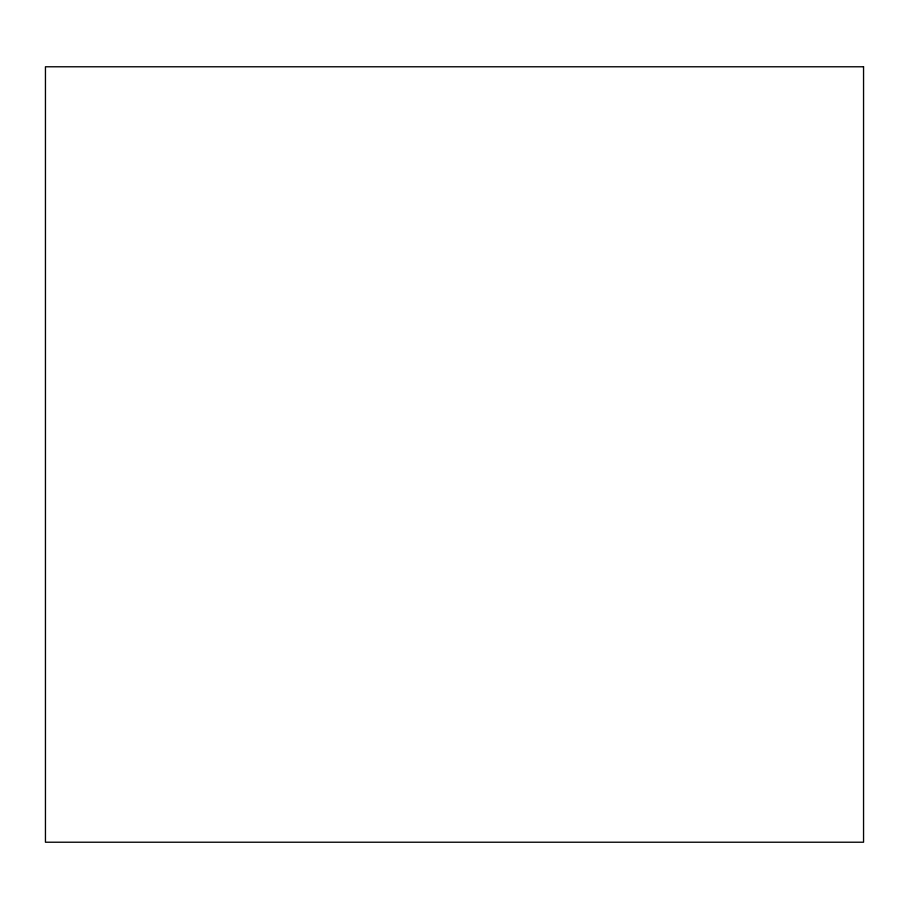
<?xml version="1.0" encoding="UTF-8"?>
<svg xmlns="http://www.w3.org/2000/svg" width="909" height="909" viewBox="0 0 909 909"><rect width="100%" height="100%" fill="white"/><g stroke="black" fill="none" stroke-linecap="round" stroke-linejoin="round"><path stroke-width="1.36" d="M863.55 66.777L45.45 66.777L45.45 842.223L863.55 842.223L863.55 66.777"/></g></svg>
